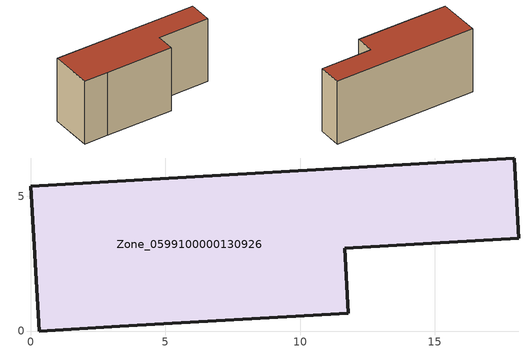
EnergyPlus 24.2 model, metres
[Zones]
Zone_0599100000130926
 floor ground (C_G): 17.95,6.42 18.12,3.44 11.65,3.06 11.79,0.66 3.31,0.18 0.31,0 0,5.38 z0
 wall outside (C_F): 18.12,3.44 17.95,6.42 0,5.38 0.31,0 3.31,0.18 11.79,0.66 11.65,3.06 18.12,3.44 z0:8.32
 roof outside (C_R): 17.95,6.42 0,5.38 0.31,0 3.31,0.18 11.79,0.66 11.65,3.06 18.12,3.44 z8.32
[BUILDING]
Pand.0599100000130926: North Axis=0; Terrain=City; Loads Convergence Tolerance Value=0.04; Temperature Convergence Tolerance Value=0.4; Solar Distribution=FullExterior; Maximum Number of Warmup Days=25; Minimum Number of Warmup Days=1
[Site:Location]
Rotterdam.The.Hague.AP_ZH_NLD Design_Conditions: Latitude=51.96; Longitude=4.45; Time Zone=1; Elevation=-4.5
[SITE:GROUNDTEMPERATURE:BUILDINGSURFACE]
18, 18, 18, 18, 18, 18, 18, 18, 18, 18, 18, 18
[MATERIAL] Thermal Absorptance=0.9; Solar Absorptance=0.7; Visible Absorptance=0.7
Name | Roughness | Thickness | Conductivity | Density | Specific Heat
G.TI.1975-1991 | MediumSmooth | 0.15 | 0.288461 | 540 | 1210
F.TI.1975-1991 | Rough | 0.3 | 0.230769 | 1920 | 840
R.TI.1975-1991 | MediumRough | 0.2 | 0.153846 | 1500 | 1000
[CONSTRUCTION]
C_G: G.TI.1975-1991
C_F: F.TI.1975-1991
C_R: R.TI.1975-1991
[ZONE]
Zone_0599100000130926: Type=1; Multiplier=1; Ceiling Height=Autocalculate; Volume=Autocalculate; Floor Area=autocalculate; Part of Total Floor Area=Yes
[ZONEINFILTRATION:DESIGNFLOWRATE]
Infil_Zone_0599100000130926: Zone or ZoneList or Space or SpaceList=Zone_0599100000130926; Schedule=AlwaysOn; Design Flow Rate Calculation Method=Flow/Area; Flow Rate per Floor Area=0.003; Constant Term Coefficient=1; Temperature Term Coefficient=0; Velocity Term Coefficient=0; Velocity Squared Term Coefficient=0
[HVACTEMPLATE:ZONE:IDEALLOADSAIRSYSTEM]
Zone_0599100000130926: Maximum Heating Supply Air Temperature=50; Minimum Cooling Supply Air Temperature=13; Maximum Heating Supply Air Humidity Ratio=0.0156; Minimum Cooling Supply Air Humidity Ratio=0.0077; Heating Limit=NoLimit; Cooling Limit=NoLimit; Dehumidification Control Type=ConstantSensibleHeatRatio; Cooling Sensible Heat Ratio=0.7; Dehumidification Setpoint=60; Humidification Control Type=None; Humidification Setpoint=30; Outdoor Air Method=None; Outdoor Air Flow Rate per Person=0.00944; Outdoor Air Flow Rate per Zone Floor Area=0; Outdoor Air Flow Rate per Zone=0; Demand Controlled Ventilation Type=None; Outdoor Air Economizer Type=NoEconomizer; Heat Recovery Type=None; Sensible Heat Recovery Effectiveness=0.7; Latent Heat Recovery Effectiveness=0.65
[ZONECONTROL:THERMOSTAT]
ThermostatControl_Zone_0599100000130926: Zone or ZoneList=Zone_0599100000130926; Control Type Schedule=DualSetpointControlType; Control 1=Thermostat_Zone_0599100000130926; Temperature Difference Between Cutout And Setpoint=0
[THERMOSTATSETPOINT:DUALSETPOINT]
Thermostat_Zone_0599100000130926: Heating Setpoint Temperature Schedule=HeatingSetpoint_Zone_0599100000130926; Cooling Setpoint Temperature Schedule=CoolingSetpoint_Zone_0599100000130926
[SCHEDULE:COMPACT]
HeatingSetpoint_Zone_0599100000130926: Through: 12/31, For: AllDays, Until: 24:00, 21
CoolingSetpoint_Zone_0599100000130926: Through: 12/31, For: AllDays, Until: 24:00, 24
DualSetpointControlType: Through: 12/31, For: AllDays, Until: 24:00, 4
AlwaysOn: Through: 12/31, For: AllDays, Until: 24:00, 1
